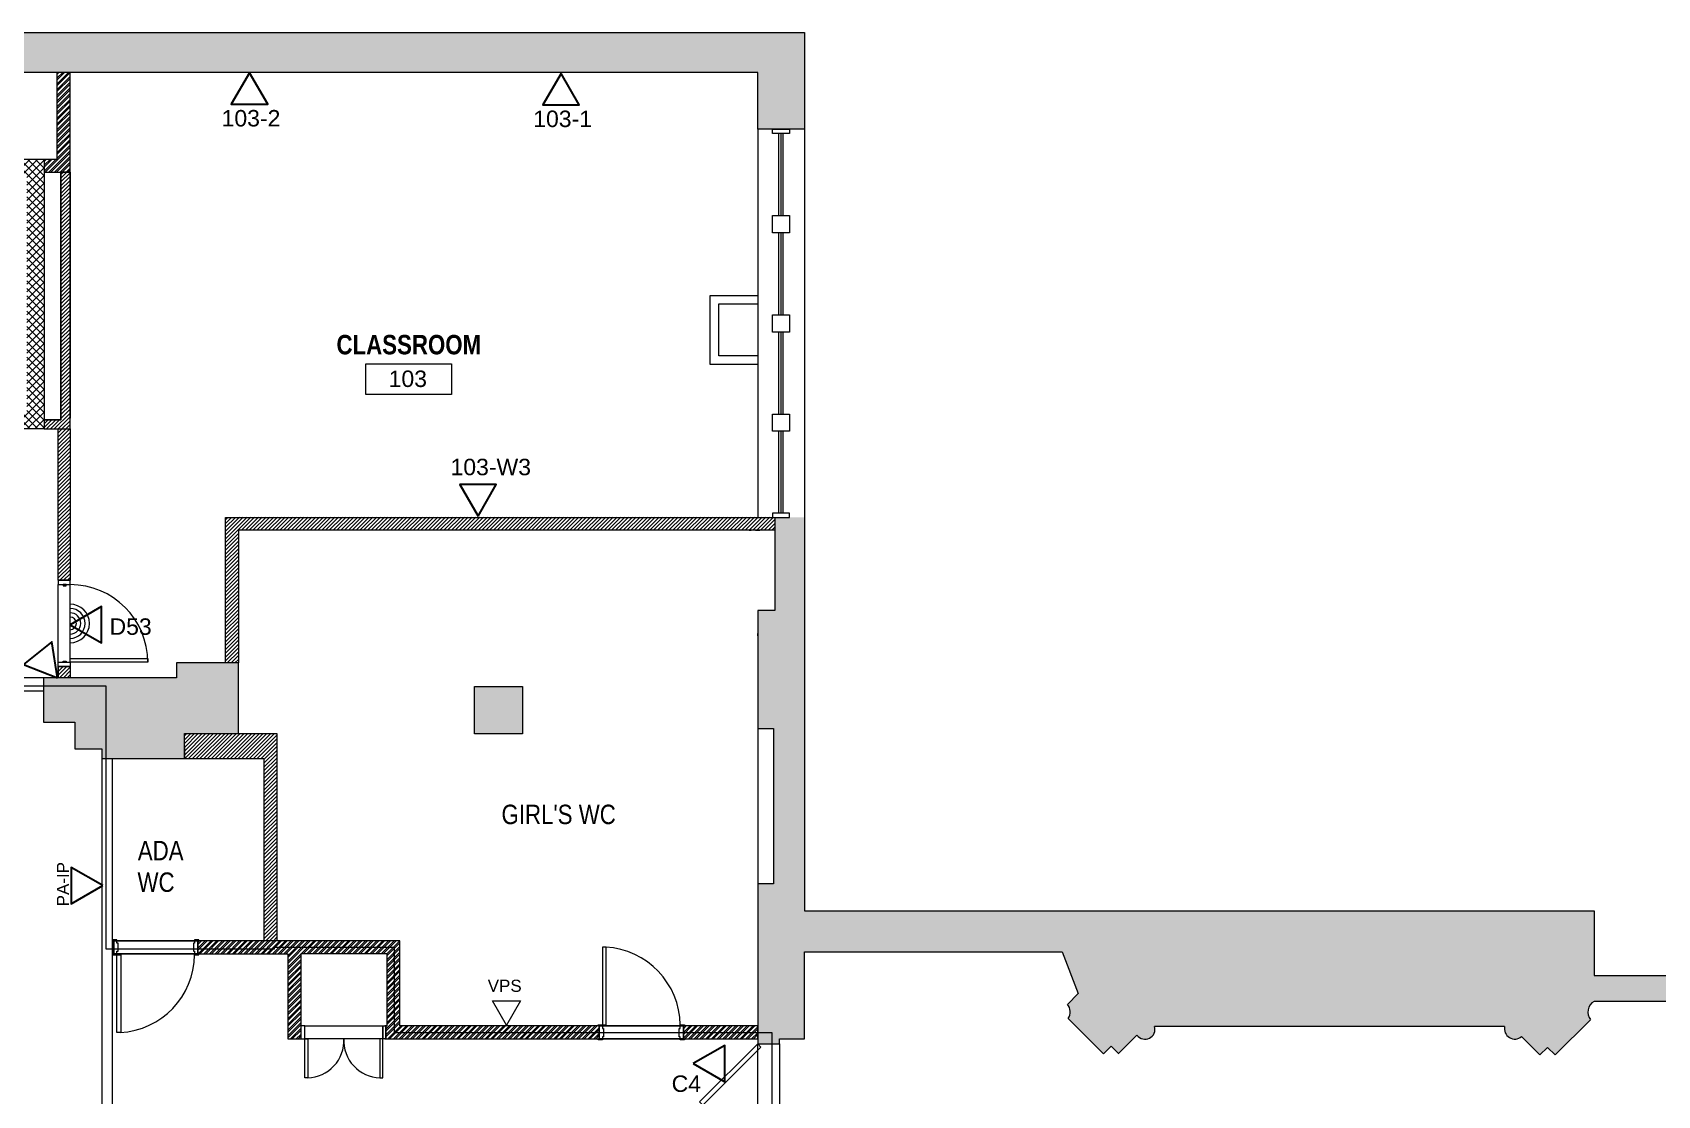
# Model space of a CAD drawing. Header units: inches. Extents: x 891 to 14187, y -1169 to 3232.
# Drawn here: x 5200 to 5952, y 2637 to 3130 of the extents above; entities that cross this region are included whole.
import ezdxf

# ---------------------------------------------------------------- set-up
doc = ezdxf.new("R2010")
doc.units = ezdxf.units.IN
doc.header["$MEASUREMENT"] = 0
doc.linetypes.add('IMPORT-IMPORT-HIDDEN2', pattern=[0.1875, 0.125, -0.0625])
doc.linetypes.add('IMPORT-IMPORT-PHANTOM2', pattern=[1.25, 0.625, -0.125, 0.125, -0.125, 0.125, -0.125])
doc.layers.add('_DROPS_IDFS', color=7, linetype='Continuous')
for name, color, linetype, lineweight in [('_OPTEC_LAYER', 1, 'Continuous', 30), ('A-ANNO-RM TAG', 7, 'Continuous', 9), ('A-DETL', 90, 'Continuous', 9), ('A-DOOR', 7, 'Continuous', 9), ('A-DOOR-EXG', 7, 'Continuous', 9), ('A-DOOR-HEAD', 7, 'IMPORT-IMPORT-HIDDEN2', 9), ('A-DOOR-JAMB', 7, 'Continuous', 9), ('A-Hatch', 7, 'Continuous', 9), ('A-HATCH-1HR', 7, 'Continuous', 9), ('A-HATCH-2 HR', 7, 'Continuous', 9), ('A-WALL-INT NEW', 7, 'Continuous', 9), ('A-WALL-PRHT', 7, 'Continuous', 9), ('EX-EXT-CORE', 7, 'Continuous', 9), ('EX-Windows', 7, 'Continuous', 9), ('G-ANNO-TEXT', 7, 'Continuous', 9), ('MUC-LOW_WALL', 7, 'Continuous', 9), ('SPEAKER', 10, 'Continuous', 20), ('WALL TYPE', 7, 'IMPORT-IMPORT-PHANTOM2', 9)]:
    doc.layers.add(name, color=color, linetype=linetype, lineweight=lineweight)
doc.styles.add('Arial', font='arial.ttf', dxfattribs={"height": 7.623})
doc.styles.add('Arial Narrow', font='ARIALN.TTF', dxfattribs={"height": 8.999982})
doc.styles.add('Arial Narrow_B', font='ARIALNB.TTF', dxfattribs={"height": 9})
doc.styles.add('Arial_4', font='arial.ttf', dxfattribs={"height": 9})

msp = doc.modelspace()

# ---------------------------------------------------------------- hatches: boundary and pattern name
at = {"layer": 'A-Hatch'}
h = msp.add_hatch(color=9, dxfattribs=at)
h.paths.add_polyline_path([(4677.79, 2892.41), (4704.79, 2892.41), (4704.79, 2914.41), (4677.79, 2914.41)])
h.paths.add_polyline_path([(4704.79, 2960.41), (4704.79, 2982.41), (4677.79, 2982.41), (4677.79, 2960.41)])
h.paths.add_polyline_path([(4704.79, 3028.41), (4704.79, 3111.48), (5535.51, 3111.48), (5535.51, 3085.17), (5557.13, 3085.17), (5557.13, 3129.98), (4677.79, 3129.98), (4677.79, 3118.59), (4667.79, 3118.59), (4667.79, 3058.59), (4677.79, 3058.59), (4677.79, 3028.41)])
for points in [[(5905, 2656.18), (5921.35, 2672.54), (5920.61, 2673.73), (5920.18, 2675.06), (5920.09, 2676.46), (5920.36, 2677.84), (5920.97, 2679.1), (5921.87, 2680.18), (5923, 2680.99), (6002.75, 2680.99), (6002.75, 2657.91), (6010.75, 2657.91), (6010.75, 2659.91), (6028.51, 2659.91), (6027.6, 2671.91), (6014.75, 2671.91), (6014.75, 2692.99), (5923, 2692.99), (5923, 2722.99), (5557.13, 2722.99), (5557.13, 2905.31), (5543.51, 2905.31), (5543.51, 2862.16), (5535.51, 2862.16), (5535.51, 2807.51), (5542.84, 2807.51), (5542.84, 2735.51), (5535.51, 2735.51), (5535.51, 2661.37), (5545.65, 2661.37), (5545.65, 2663.63), (5557.13, 2663.63), (5557.13, 2703.99), (5676.57, 2703.99), (5684.05, 2684.7), (5678.98, 2679.63), (5679.75, 2678.45), (5680.19, 2677.12), (5680.26, 2675.71), (5679.97, 2674.34), (5679.34, 2673.08), (5695.69, 2656.73), (5699.23, 2660.26), (5702.7, 2656.8), (5711.22, 2665.32), (5712.04, 2664.48), (5713.04, 2663.86), (5714.16, 2663.53), (5715.34, 2663.48), (5716.48, 2663.73), (5717.53, 2664.26), (5718.41, 2665.04), (5719.06, 2666.01), (5719.45, 2667.12), (5719.55, 2668.29), (5719.35, 2669.44), (5881.57, 2669.44), (5881.46, 2668.25), (5881.64, 2667.06), (5882.12, 2665.96), (5882.85, 2665), (5883.79, 2664.26), (5884.89, 2663.77), (5886.07, 2663.57), (5887.27, 2663.66), (5888.4, 2664.04), (5889.41, 2664.69), (5897.92, 2656.18), (5901.46, 2659.72)], [(5269.96, 2793.5), (5269.96, 2805.1), (5294.93, 2805.1), (5294.93, 2837.92), (5266.23, 2837.92), (5266.23, 2830.97), (5204.66, 2830.97), (5204.66, 2810.47), (5219.16, 2810.47), (5219.16, 2797.97), (5231.66, 2797.97), (5231.66, 2793.5)], [(5426.51, 2804.92), (5426.51, 2826.92), (5404.38, 2826.92), (5404.38, 2804.92)]]:
    msp.add_hatch(color=9, dxfattribs=at).paths.add_polyline_path(points)
at = {"layer": 'A-HATCH-1HR'}
h = msp.add_hatch(dxfattribs=at)
h.set_pattern_fill('FP_3', color=8, style=0, pattern_type=2)
h.set_pattern_definition([(45, (-1521.642, -16113.394), (-0.88388348, 0.88388348), [])])
h.paths.add_polyline_path([(5216.97, 2946.28), (5216.97, 3065.28), (5212.72, 3065.28), (5212.72, 2950.53), (5204.97, 2950.53), (5204.97, 2946.28)])
at = {"layer": 'A-HATCH-2 HR'}
h = msp.add_hatch(dxfattribs=at)
h.set_pattern_fill('FP_2', color=8, style=0, pattern_type=2)
h.set_pattern_definition([(45, (3575.3289, -25889.1204), (-1.32582521, 1.32582521), []), (45, (3576.2129, -25889.1204), (-1.32582521, 1.32582521), [])])
h.paths.add_polyline_path([(5204.97, 3065.28), (5216.97, 3065.28), (5216.97, 3111.48), (5210.97, 3111.48), (5210.97, 3071.28), (5204.97, 3071.28)])
h = msp.add_hatch(dxfattribs=at)
h.set_pattern_fill('FP_1', color=8, style=0, pattern_type=2)
h.set_pattern_definition([(45, (-14183.995, -5312.0704), (-1.76776695, 1.76776695), []), (135, (-14183.995, -5312.0704), (-1.76776695, -1.76776695), [])])
h.paths.add_polyline_path([(5162.02, 2946.28), (5204.97, 2946.28), (5204.97, 3071.28), (5096.97, 3071.28), (5096.97, 2946.28), (5114.02, 2946.28), (5114.02, 2954.28), (5104.16, 2954.28), (5104.16, 2991.17), (5104.97, 2991.17), (5104.97, 3063.28), (5196.97, 3063.28), (5196.97, 2954.28), (5162.02, 2954.28)])

# ---------------------------------------------------------------- linework, layer by layer
at = {"color": 8, "lineweight": 9}
for p, q in [((5531.51, 2899.31), (5532.51, 2899.31)), ((5534.51, 2899.31), (5535.51, 2899.31)), ((5536.51, 2899.31), (5535.51, 2899.31)), ((5535.51, 2899.31), (5536.51, 2899.31)), ((5535.51, 2850.44), (5535.51, 2851.44)), ((5312.78, 2745.64), (5312.78, 2746.64))]:
    msp.add_line(p, q, dxfattribs=at)
at = {"layer": '_DROPS_IDFS', "color": 1, "lineweight": 30}
for points in [[(5405.96, 2905.85), (5414.4, 2920.47), (5397.52, 2920.47)], [(5216.94, 2855.55), (5231.56, 2847.11), (5231.56, 2863.99)], [(5211.07, 2830.98), (5208.53, 2847.67), (5195.34, 2837.13)], [(5232.07, 2734.64), (5217.45, 2743.08), (5217.45, 2726.2)], [(5505.65, 2652.18), (5520.27, 2643.74), (5520.27, 2660.62)]]:
    msp.add_lwpolyline(points, close=True, dxfattribs=at)
at = {"layer": '_OPTEC_LAYER', "color": 1, "lineweight": 30}
for points in [[(5300.05, 3111.32), (5291.61, 3096.69), (5308.49, 3096.69)], [(5444.43, 3111.04), (5435.99, 3096.41), (5452.87, 3096.41)]]:
    msp.add_lwpolyline(points, close=True, dxfattribs=at)
at = {"layer": 'A-ANNO-RM TAG', "color": 9, "flags": 128}
msp.add_lwpolyline([(5353.93, 2976.41), (5393.61, 2976.41), (5393.61, 2962.19), (5353.93, 2962.19)], close=True, dxfattribs=at)
at = {"layer": 'A-DETL'}
for p, q in [((5419.15, 2669.93), (5412.64, 2681.21)), ((5412.64, 2681.21), (5425.65, 2681.21)), ((5425.65, 2681.21), (5419.15, 2669.93))]:
    msp.add_line(p, q, dxfattribs=at)
at = {"layer": 'A-DOOR', "color": 8}
for points in [[(5216.96, 2838.14), (5216.96, 2839.89), (5252.96, 2839.89), (5252.96, 2838.14)], [(5465.36, 2670.13), (5465.36, 2706.13), (5463.61, 2706.13), (5463.61, 2670.13)], [(5461.61, 2663.63), (5462.11, 2663.63), (5462.11, 2669.63), (5461.61, 2669.63), (5461.61, 2670.13), (5463.61, 2670.13), (5463.61, 2668.38), (5464.12, 2668.38), (5464.12, 2664.63), (5463.61, 2664.63), (5463.61, 2663.13), (5461.61, 2663.13)], [(5499.61, 2670.13), (5501.61, 2670.13), (5501.61, 2669.63), (5501.11, 2669.63), (5501.11, 2663.63), (5501.61, 2663.63), (5501.61, 2663.13), (5499.61, 2663.13), (5499.61, 2664.63), (5499.1, 2664.63), (5499.1, 2668.38), (5499.61, 2668.38)]]:
    msp.add_lwpolyline(points, close=True, dxfattribs=at)
at = {"layer": 'A-DOOR', "color": 8, "flags": 128}
for points in [[(5236.66, 2709.05), (5237.16, 2709.05), (5237.16, 2703.05), (5236.66, 2703.05), (5236.66, 2702.55), (5238.66, 2702.55), (5238.66, 2704.3), (5239.17, 2704.3), (5239.17, 2708.05), (5238.66, 2708.05), (5238.66, 2709.55), (5236.66, 2709.55)], [(5274.66, 2702.55), (5276.66, 2702.55), (5276.66, 2703.05), (5276.16, 2703.05), (5276.16, 2709.05), (5276.66, 2709.05), (5276.66, 2709.55), (5274.66, 2709.55), (5274.66, 2708.05), (5274.15, 2708.05), (5274.15, 2704.3), (5274.66, 2704.3)], [(5240.41, 2702.55), (5240.41, 2666.55), (5238.66, 2666.55), (5238.66, 2702.55)], [(5325.78, 2669.63), (5323.78, 2669.63), (5323.78, 2663.63), (5325.78, 2663.63)], [(5361.78, 2669.63), (5363.28, 2669.63), (5363.28, 2663.63), (5361.78, 2663.63)], [(5325.78, 2645.63), (5325.78, 2663.63), (5327.03, 2663.63), (5327.03, 2645.63)], [(5361.78, 2645.63), (5361.78, 2663.63), (5360.53, 2663.63), (5360.53, 2645.63)]]:
    msp.add_lwpolyline(points, close=True, dxfattribs=at)
at = {"layer": 'A-DOOR', "color": 55, "lineweight": 13}
msp.add_lwpolyline([(5465.36, 2670.13), (5465.36, 2706.13), (5463.61, 2706.13), (5463.61, 2670.13)], close=True, dxfattribs=at)
at = {"layer": 'A-DOOR', "color": 55, "lineweight": 13, "flags": 128}
msp.add_lwpolyline([(5240.41, 2702.55), (5240.41, 2666.55), (5238.66, 2666.55), (5238.66, 2702.55)], close=True, dxfattribs=at)
at = {"layer": 'A-DOOR', "color": 8}
for centre, radius, start, end in [((5216.96, 2838.14), 36, 0, 90), ((5463.11, 2669.68), 36.5, 0.70475, 86.87009), ((5238.16, 2703), 36.5, 273.12991, 359.29525), ((5326.66, 2662.77), 17.14, 271.23883, 2.88139), ((5360.9, 2662.77), 17.14, 177.11861, 268.76117)]:
    msp.add_arc(centre, radius, start, end, dxfattribs=at)
at = {"layer": 'A-DOOR-EXG', "color": 8}
msp.add_lwpolyline([(5535.51, 2661.37), (5508.55, 2634.41), (5510.05, 2632.91), (5537.01, 2659.87)], close=True, dxfattribs=at)
at = {"layer": 'A-DOOR-HEAD', "color": 8, "linetype": 'Continuous'}
for p, q in [((5211.46, 2838.14), (5211.46, 2874.14)), ((5216.96, 2838.14), (5216.96, 2874.14)), ((5276.16, 2709.05), (5236.66, 2709.05)), ((5236.66, 2709.05), (5236.66, 2703.05)), ((5236.66, 2703.05), (5276.16, 2703.05)), ((5276.16, 2703.05), (5276.16, 2709.05)), ((5462.11, 2669.63), (5501.11, 2669.63)), ((5462.11, 2663.63), (5462.11, 2669.63)), ((5501.11, 2669.63), (5501.11, 2663.63)), ((5501.11, 2663.63), (5462.11, 2663.63)), ((5535.51, 2661.37), (5545.62, 2661.37)), ((5535.51, 2623.24), (5535.51, 2661.37)), ((5545.62, 2661.37), (5545.62, 2623.24))]:
    msp.add_line(p, q, dxfattribs=at)
at = {"layer": 'A-DOOR-HEAD', "color": 8, "linetype": 'Continuous', "flags": 128}
for points in [[(5276.16, 2709.05), (5276.16, 2703.05), (5237.16, 2703.05), (5237.16, 2709.05)], [(5325.78, 2669.63), (5361.78, 2669.63), (5361.78, 2663.63), (5325.78, 2663.63)]]:
    msp.add_lwpolyline(points, close=True, dxfattribs=at)
at = {"layer": 'A-DOOR-HEAD', "color": 8, "linetype": 'Continuous'}
msp.add_lwpolyline([(5501.11, 2663.63), (5501.11, 2669.63), (5462.11, 2669.63), (5462.11, 2663.63)], close=True, dxfattribs=at)
at = {"layer": 'A-DOOR-JAMB', "color": 8}
for points in [[(5211.46, 2876.14), (5211.46, 2874.14), (5216.96, 2874.14), (5216.96, 2876.14), (5211.46, 2876.14), (5216.96, 2876.14)], [(5211.46, 2836.14), (5211.46, 2838.14), (5216.96, 2838.14), (5216.96, 2836.14), (5211.46, 2836.14), (5216.96, 2836.14)]]:
    msp.add_lwpolyline(points, dxfattribs=at)
for points in [[(5213.71, 2874.14), (5213.71, 2873.64), (5215.21, 2873.64), (5215.21, 2874.14)], [(5213.71, 2838.14), (5213.71, 2838.64), (5215.21, 2838.64), (5215.21, 2838.14)]]:
    msp.add_lwpolyline(points, close=True, dxfattribs=at)
at = {"layer": 'A-HATCH-1HR', "color": 8}
for p, q in [((5211.47, 2946.17), (5211.58, 2946.28)), ((5211.47, 2944.41), (5213.34, 2946.28)), ((5211.47, 2942.64), (5215.11, 2946.28)), ((5211.47, 2940.87), (5216.88, 2946.28)), ((5211.47, 2939.1), (5216.97, 2944.6)), ((5211.47, 2937.33), (5216.97, 2942.83)), ((5211.47, 2935.57), (5216.97, 2941.07)), ((5211.47, 2933.8), (5216.97, 2939.3)), ((5211.47, 2932.03), (5216.97, 2937.53)), ((5211.47, 2930.26), (5216.97, 2935.76)), ((5211.47, 2928.5), (5216.97, 2933.99)), ((5211.47, 2926.73), (5216.97, 2932.23)), ((5211.47, 2924.96), (5216.97, 2930.46)), ((5211.47, 2923.19), (5216.97, 2928.69)), ((5211.47, 2921.42), (5216.97, 2926.92)), ((5211.47, 2919.66), (5216.97, 2925.15)), ((5211.47, 2917.89), (5216.97, 2923.39)), ((5211.47, 2916.12), (5216.97, 2921.62)), ((5211.47, 2914.35), (5216.97, 2919.85)), ((5211.47, 2912.59), (5216.97, 2918.08)), ((5211.47, 2910.82), (5216.97, 2916.31)), ((5211.47, 2909.05), (5216.97, 2914.55)), ((5211.47, 2907.28), (5216.97, 2912.78)), ((5211.47, 2905.51), (5216.97, 2911.01)), ((5211.47, 2903.75), (5216.97, 2909.24)), ((5211.47, 2901.98), (5216.97, 2907.47)), ((5211.47, 2900.21), (5216.97, 2905.71)), ((5211.47, 2898.44), (5216.97, 2903.94)), ((5211.47, 2896.68), (5216.97, 2902.17)), ((5211.47, 2894.91), (5216.97, 2900.4)), ((5211.47, 2893.14), (5216.96, 2898.63)), ((5288.93, 2904.22), (5290.02, 2905.31)), ((5288.93, 2902.46), (5291.78, 2905.31)), ((5288.93, 2900.69), (5293.55, 2905.31)), ((5288.93, 2898.92), (5294.93, 2904.92)), ((5288.93, 2897.15), (5294.93, 2903.15)), ((5288.93, 2895.39), (5294.93, 2901.39)), ((5288.93, 2893.62), (5294.93, 2899.62)), ((5294.93, 2904.92), (5295.39, 2905.38)), ((5294.93, 2903.15), (5297.16, 2905.38)), ((5294.93, 2901.39), (5298.92, 2905.38)), ((5294.93, 2899.62), (5300.69, 2905.38)), ((5296.39, 2899.31), (5302.46, 2905.38)), ((5298.16, 2899.31), (5304.23, 2905.38)), ((5299.93, 2899.31), (5305.99, 2905.38)), ((5301.69, 2899.31), (5307.76, 2905.38)), ((5303.46, 2899.31), (5309.53, 2905.38)), ((5305.23, 2899.31), (5311.3, 2905.38)), ((5307, 2899.31), (5313.07, 2905.38)), ((5308.76, 2899.31), (5314.83, 2905.38)), ((5310.53, 2899.31), (5316.6, 2905.38)), ((5312.3, 2899.31), (5318.37, 2905.38)), ((5314.07, 2899.31), (5320.14, 2905.38)), ((5315.84, 2899.31), (5321.9, 2905.38)), ((5317.6, 2899.31), (5323.67, 2905.38)), ((5319.37, 2899.31), (5325.44, 2905.38)), ((5321.14, 2899.31), (5327.21, 2905.38)), ((5322.91, 2899.31), (5328.98, 2905.38)), ((5324.67, 2899.31), (5330.74, 2905.38)), ((5326.44, 2899.31), (5332.51, 2905.38)), ((5328.21, 2899.31), (5334.28, 2905.38)), ((5329.98, 2899.31), (5336.05, 2905.38)), ((5331.75, 2899.31), (5337.81, 2905.38)), ((5333.51, 2899.31), (5339.58, 2905.38)), ((5335.28, 2899.31), (5341.35, 2905.38)), ((5337.05, 2899.31), (5343.12, 2905.38)), ((5338.82, 2899.31), (5344.89, 2905.38)), ((5340.58, 2899.31), (5346.65, 2905.38)), ((5342.35, 2899.31), (5348.42, 2905.38)), ((5344.12, 2899.31), (5350.19, 2905.38)), ((5345.89, 2899.31), (5351.96, 2905.38)), ((5347.66, 2899.31), (5353.72, 2905.38)), ((5349.42, 2899.31), (5355.49, 2905.38)), ((5351.19, 2899.31), (5357.26, 2905.38)), ((5352.96, 2899.31), (5359.03, 2905.38)), ((5354.73, 2899.31), (5360.8, 2905.38)), ((5356.49, 2899.31), (5362.56, 2905.38)), ((5358.26, 2899.31), (5364.33, 2905.38)), ((5360.03, 2899.31), (5366.1, 2905.38)), ((5361.8, 2899.31), (5367.87, 2905.38)), ((5363.57, 2899.31), (5369.63, 2905.38)), ((5365.33, 2899.31), (5371.4, 2905.38)), ((5367.1, 2899.31), (5373.17, 2905.38)), ((5368.87, 2899.31), (5374.94, 2905.38)), ((5370.64, 2899.31), (5376.71, 2905.38)), ((5372.4, 2899.31), (5378.47, 2905.38)), ((5374.17, 2899.31), (5380.24, 2905.38)), ((5375.94, 2899.31), (5382.01, 2905.38)), ((5377.71, 2899.31), (5383.78, 2905.38)), ((5379.48, 2899.31), (5385.54, 2905.38)), ((5381.24, 2899.31), (5387.31, 2905.38)), ((5383.01, 2899.31), (5389.08, 2905.38)), ((5384.78, 2899.31), (5390.85, 2905.38)), ((5386.55, 2899.31), (5392.62, 2905.38)), ((5388.31, 2899.31), (5394.38, 2905.38)), ((5390.08, 2899.31), (5396.15, 2905.38)), ((5391.85, 2899.31), (5397.92, 2905.38)), ((5393.62, 2899.31), (5399.69, 2905.38)), ((5395.39, 2899.31), (5401.45, 2905.38)), ((5397.15, 2899.31), (5403.22, 2905.38)), ((5398.92, 2899.31), (5404.99, 2905.38)), ((5400.69, 2899.31), (5406.76, 2905.38)), ((5402.46, 2899.31), (5408.53, 2905.38)), ((5404.22, 2899.31), (5410.29, 2905.38)), ((5405.99, 2899.31), (5412.06, 2905.38)), ((5407.76, 2899.31), (5413.83, 2905.38)), ((5409.53, 2899.31), (5415.6, 2905.38)), ((5411.29, 2899.31), (5417.36, 2905.38)), ((5413.06, 2899.31), (5419.13, 2905.38)), ((5414.83, 2899.31), (5420.9, 2905.38)), ((5416.6, 2899.31), (5422.67, 2905.38)), ((5418.37, 2899.31), (5424.44, 2905.38)), ((5420.13, 2899.31), (5426.2, 2905.38)), ((5421.9, 2899.31), (5427.97, 2905.38)), ((5423.67, 2899.31), (5429.74, 2905.38)), ((5425.44, 2899.31), (5431.51, 2905.38)), ((5427.2, 2899.31), (5433.27, 2905.38)), ((5428.97, 2899.31), (5435.04, 2905.38)), ((5430.74, 2899.31), (5436.81, 2905.38)), ((5432.51, 2899.31), (5438.58, 2905.38)), ((5434.28, 2899.31), (5440.35, 2905.38)), ((5436.04, 2899.31), (5442.11, 2905.38)), ((5437.81, 2899.31), (5443.88, 2905.38)), ((5439.58, 2899.31), (5445.65, 2905.38)), ((5441.35, 2899.31), (5447.42, 2905.38)), ((5443.11, 2899.31), (5449.18, 2905.38)), ((5444.88, 2899.31), (5450.95, 2905.38)), ((5446.65, 2899.31), (5452.72, 2905.38)), ((5448.42, 2899.31), (5454.49, 2905.38)), ((5450.19, 2899.31), (5456.26, 2905.38)), ((5451.95, 2899.31), (5458.02, 2905.38)), ((5453.72, 2899.31), (5459.79, 2905.38)), ((5455.49, 2899.31), (5461.56, 2905.38)), ((5457.26, 2899.31), (5463.33, 2905.38)), ((5459.02, 2899.31), (5465.09, 2905.38)), ((5460.79, 2899.31), (5466.86, 2905.38)), ((5462.56, 2899.31), (5468.63, 2905.38)), ((5464.33, 2899.31), (5470.4, 2905.38)), ((5466.1, 2899.31), (5472.17, 2905.38)), ((5467.86, 2899.31), (5473.93, 2905.38)), ((5469.63, 2899.31), (5475.7, 2905.38)), ((5471.4, 2899.31), (5477.47, 2905.38)), ((5473.17, 2899.31), (5479.24, 2905.38)), ((5474.93, 2899.31), (5481, 2905.38)), ((5476.7, 2899.31), (5482.77, 2905.38)), ((5478.47, 2899.31), (5484.54, 2905.38)), ((5480.24, 2899.31), (5486.31, 2905.38)), ((5482.01, 2899.31), (5488.07, 2905.38)), ((5483.77, 2899.31), (5489.84, 2905.38)), ((5485.54, 2899.31), (5491.61, 2905.38)), ((5487.31, 2899.31), (5493.38, 2905.38)), ((5489.08, 2899.31), (5495.15, 2905.38)), ((5490.84, 2899.31), (5496.91, 2905.38)), ((5492.61, 2899.31), (5498.68, 2905.38)), ((5494.38, 2899.31), (5500.45, 2905.38)), ((5496.15, 2899.31), (5502.22, 2905.38)), ((5497.92, 2899.31), (5503.98, 2905.38)), ((5499.68, 2899.31), (5505.75, 2905.38)), ((5501.45, 2899.31), (5507.52, 2905.38)), ((5503.22, 2899.31), (5509.29, 2905.38)), ((5504.99, 2899.31), (5511.06, 2905.38)), ((5506.75, 2899.31), (5512.82, 2905.38)), ((5508.52, 2899.31), (5514.59, 2905.38)), ((5510.29, 2899.31), (5516.36, 2905.38)), ((5512.06, 2899.31), (5518.13, 2905.38)), ((5513.83, 2899.31), (5519.89, 2905.38)), ((5515.59, 2899.31), (5521.66, 2905.38)), ((5517.36, 2899.31), (5523.43, 2905.38)), ((5519.13, 2899.31), (5525.2, 2905.38)), ((5520.9, 2899.31), (5526.97, 2905.38)), ((5522.66, 2899.31), (5528.73, 2905.38)), ((5524.43, 2899.31), (5530.5, 2905.38)), ((5526.2, 2899.31), (5532.27, 2905.38)), ((5527.97, 2899.31), (5534.04, 2905.38)), ((5529.74, 2899.31), (5535.8, 2905.38)), ((5531.5, 2899.31), (5537.57, 2905.38)), ((5533.27, 2899.31), (5539.34, 2905.38)), ((5535.04, 2899.31), (5541.11, 2905.38)), ((5536.81, 2899.31), (5542.88, 2905.38)), ((5538.57, 2899.31), (5543.51, 2904.25)), ((5540.34, 2899.31), (5543.51, 2902.48)), ((5542.11, 2899.31), (5543.51, 2900.71)), ((5211.47, 2891.37), (5216.96, 2896.87)), ((5211.47, 2889.6), (5216.96, 2895.1)), ((5211.47, 2887.84), (5216.96, 2893.33)), ((5211.47, 2886.07), (5216.96, 2891.56)), ((5288.93, 2891.85), (5294.93, 2897.85)), ((5288.93, 2890.08), (5294.93, 2896.08)), ((5288.93, 2888.31), (5294.93, 2894.31)), ((5288.93, 2886.55), (5294.93, 2892.55)), ((5211.47, 2884.3), (5216.96, 2889.79)), ((5211.47, 2882.53), (5216.96, 2888.03)), ((5211.47, 2880.77), (5216.96, 2886.26)), ((5211.47, 2879), (5216.96, 2884.49)), ((5288.93, 2884.78), (5294.93, 2890.78)), ((5288.93, 2883.01), (5294.93, 2889.01)), ((5288.93, 2881.24), (5294.93, 2887.24)), ((5288.93, 2879.48), (5294.93, 2885.48)), ((5288.93, 2877.71), (5294.93, 2883.71)), ((5211.47, 2877.23), (5216.96, 2882.72)), ((5212.15, 2876.14), (5216.96, 2880.95)), ((5213.92, 2876.14), (5216.96, 2879.19)), ((5215.69, 2876.14), (5216.96, 2877.42)), ((5288.93, 2875.94), (5294.93, 2881.94)), ((5288.93, 2874.17), (5294.93, 2880.17)), ((5288.93, 2872.4), (5294.93, 2878.4)), ((5288.93, 2870.64), (5294.93, 2876.64)), ((5288.93, 2868.87), (5294.93, 2874.87)), ((5288.93, 2867.1), (5294.93, 2873.1)), ((5288.93, 2865.33), (5294.93, 2871.33)), ((5288.93, 2863.57), (5294.93, 2869.57)), ((5288.93, 2861.8), (5294.93, 2867.8)), ((5288.93, 2860.03), (5294.93, 2866.03)), ((5288.93, 2858.26), (5294.93, 2864.26)), ((5288.93, 2856.49), (5294.93, 2862.49)), ((5288.93, 2854.73), (5294.93, 2860.73)), ((5288.93, 2852.96), (5294.93, 2858.96)), ((5288.93, 2851.19), (5294.93, 2857.19)), ((5288.93, 2849.42), (5294.93, 2855.42)), ((5288.93, 2847.66), (5294.93, 2853.66)), ((5288.93, 2845.89), (5294.93, 2851.89)), ((5288.93, 2844.12), (5294.93, 2850.12)), ((5288.93, 2842.35), (5294.93, 2848.35)), ((5288.93, 2840.58), (5294.93, 2846.58)), ((5288.93, 2838.82), (5294.93, 2844.82)), ((5289.8, 2837.92), (5294.93, 2843.05)), ((5291.57, 2837.92), (5294.93, 2841.28)), ((5293.34, 2837.92), (5294.93, 2839.51)), ((5211.46, 2835.68), (5211.93, 2836.14)), ((5211.46, 2833.91), (5213.69, 2836.14)), ((5211.46, 2832.14), (5215.46, 2836.14)), ((5212.06, 2830.97), (5216.96, 2835.87)), ((5213.83, 2830.97), (5216.96, 2834.11)), ((5215.59, 2830.97), (5216.96, 2832.34)), ((5269.96, 2804), (5271.05, 2805.1)), ((5269.96, 2802.23), (5272.82, 2805.1)), ((5269.96, 2800.47), (5274.59, 2805.1)), ((5269.96, 2798.7), (5276.36, 2805.1)), ((5269.96, 2796.93), (5278.13, 2805.1)), ((5269.96, 2795.16), (5279.89, 2805.1)), ((5270.07, 2793.5), (5281.66, 2805.1)), ((5271.83, 2793.5), (5283.43, 2805.1)), ((5273.6, 2793.5), (5285.2, 2805.1)), ((5275.37, 2793.5), (5286.96, 2805.1)), ((5277.14, 2793.5), (5288.73, 2805.1)), ((5278.91, 2793.5), (5290.5, 2805.1)), ((5280.67, 2793.5), (5292.27, 2805.1)), ((5282.44, 2793.5), (5294.04, 2805.1)), ((5284.21, 2793.5), (5295.8, 2805.1)), ((5285.98, 2793.5), (5297.57, 2805.1)), ((5287.74, 2793.5), (5299.34, 2805.1)), ((5289.51, 2793.5), (5301.11, 2805.1)), ((5291.28, 2793.5), (5302.87, 2805.1)), ((5293.05, 2793.5), (5304.64, 2805.1)), ((5294.82, 2793.5), (5306.41, 2805.1)), ((5296.58, 2793.5), (5308.18, 2805.1)), ((5298.35, 2793.5), (5309.95, 2805.1)), ((5300.12, 2793.5), (5311.71, 2805.1)), ((5301.89, 2793.5), (5312.78, 2804.4)), ((5303.65, 2793.5), (5312.78, 2802.63)), ((5305.42, 2793.5), (5312.78, 2800.86)), ((5306.78, 2793.09), (5312.78, 2799.09)), ((5306.78, 2791.33), (5312.78, 2797.33)), ((5306.78, 2789.56), (5312.78, 2795.56)), ((5306.78, 2787.79), (5312.78, 2793.79)), ((5306.78, 2786.03), (5312.78, 2792.02)), ((5306.78, 2784.26), (5312.78, 2790.26)), ((5306.78, 2782.49), (5312.78, 2788.49)), ((5306.79, 2780.72), (5312.78, 2786.72)), ((5306.79, 2778.96), (5312.78, 2784.95)), ((5306.79, 2777.19), (5312.78, 2783.18)), ((5306.79, 2775.42), (5312.78, 2781.42)), ((5306.79, 2773.65), (5312.78, 2779.65)), ((5306.79, 2771.89), (5312.78, 2777.88)), ((5306.79, 2770.12), (5312.78, 2776.11)), ((5306.79, 2768.35), (5312.78, 2774.35)), ((5306.79, 2766.59), (5312.78, 2772.58)), ((5306.79, 2764.82), (5312.78, 2770.81)), ((5306.79, 2763.05), (5312.78, 2769.04)), ((5306.79, 2761.28), (5312.78, 2767.27)), ((5306.79, 2759.52), (5312.78, 2765.51)), ((5306.79, 2757.75), (5312.78, 2763.74)), ((5306.79, 2755.98), (5312.78, 2761.97)), ((5306.79, 2754.21), (5312.78, 2760.2)), ((5306.79, 2752.45), (5312.78, 2758.44)), ((5306.79, 2750.68), (5312.78, 2756.67)), ((5306.79, 2748.91), (5312.78, 2754.9)), ((5306.79, 2747.15), (5312.78, 2753.13)), ((5306.8, 2745.38), (5312.78, 2751.36)), ((5306.8, 2743.61), (5312.78, 2749.6)), ((5306.8, 2741.84), (5312.78, 2747.83)), ((5306.8, 2740.08), (5312.78, 2746.06)), ((5306.8, 2738.31), (5312.78, 2744.29)), ((5306.8, 2736.54), (5312.78, 2742.53)), ((5306.8, 2734.77), (5312.78, 2740.76)), ((5306.85, 2733.06), (5312.78, 2738.99)), ((5306.9, 2731.34), (5312.78, 2737.22)), ((5306.91, 2727.82), (5312.78, 2733.69)), ((5306.92, 2729.59), (5312.78, 2735.45)), ((5306.9, 2722.5), (5312.78, 2728.38)), ((5306.9, 2720.73), (5312.78, 2726.62)), ((5306.91, 2726.05), (5312.78, 2731.92)), ((5306.91, 2724.28), (5312.78, 2730.15)), ((5306.88, 2711.88), (5312.78, 2717.78)), ((5306.89, 2717.19), (5312.78, 2723.08)), ((5306.89, 2715.42), (5312.78, 2721.31)), ((5306.89, 2713.65), (5312.78, 2719.54)), ((5306.9, 2718.96), (5312.78, 2724.85)), ((5306.87, 2710.1), (5312.78, 2716.01)), ((5307.59, 2709.05), (5312.78, 2714.24)), ((5309.36, 2709.05), (5312.78, 2712.47)), ((5311.12, 2709.05), (5312.78, 2710.71))]:
    msp.add_line(p, q, dxfattribs=at)
at = {"layer": 'A-HATCH-2 HR', "color": 8}
for p, q in [((5276.16, 2708.26), (5276.94, 2709.05)), ((5276.16, 2705.61), (5279.59, 2709.05)), ((5276.16, 2707.38), (5277.82, 2709.05)), ((5276.16, 2704.73), (5280.48, 2709.05)), ((5276.24, 2703.05), (5282.24, 2709.05)), ((5277.13, 2703.05), (5283.13, 2709.05)), ((5278.89, 2703.05), (5284.89, 2709.05)), ((5279.78, 2703.05), (5285.78, 2709.05)), ((5281.55, 2703.05), (5287.55, 2709.05)), ((5282.43, 2703.05), (5288.43, 2709.05)), ((5284.2, 2703.05), (5290.2, 2709.05)), ((5285.08, 2703.05), (5291.08, 2709.05)), ((5286.85, 2703.05), (5292.85, 2709.05)), ((5287.73, 2703.05), (5293.73, 2709.05)), ((5289.5, 2703.05), (5295.5, 2709.05)), ((5290.39, 2703.05), (5296.39, 2709.05)), ((5292.15, 2703.05), (5298.15, 2709.05)), ((5293.04, 2703.05), (5299.04, 2709.05)), ((5294.8, 2703.05), (5300.8, 2709.05)), ((5295.69, 2703.05), (5301.69, 2709.05)), ((5297.46, 2703.05), (5303.46, 2709.05)), ((5298.34, 2703.05), (5304.34, 2709.05)), ((5300.11, 2703.05), (5306.11, 2709.05)), ((5300.99, 2703.05), (5306.99, 2709.05)), ((5302.76, 2703.05), (5308.76, 2709.05)), ((5303.64, 2703.05), (5309.64, 2709.05)), ((5305.41, 2703.05), (5311.41, 2709.05)), ((5306.3, 2703.05), (5312.3, 2709.05)), ((5308.06, 2703.05), (5314.06, 2709.05)), ((5308.95, 2703.05), (5314.95, 2709.05)), ((5310.71, 2703.05), (5316.71, 2709.05)), ((5311.6, 2703.05), (5317.6, 2709.05)), ((5313.37, 2703.05), (5319.37, 2709.05)), ((5314.25, 2703.05), (5320.25, 2709.05)), ((5316.02, 2703.05), (5322.02, 2709.05)), ((5316.9, 2703.05), (5322.9, 2709.05)), ((5317.78, 2702.16), (5324.67, 2709.05)), ((5317.78, 2699.51), (5327.32, 2709.05)), ((5317.78, 2701.28), (5325.55, 2709.05)), ((5317.78, 2698.62), (5328.21, 2709.05)), ((5317.78, 2696.86), (5323.78, 2702.86)), ((5323.97, 2703.05), (5329.97, 2709.05)), ((5324.86, 2703.05), (5330.86, 2709.05)), ((5326.62, 2703.05), (5332.62, 2709.05)), ((5327.51, 2703.05), (5333.51, 2709.05)), ((5329.28, 2703.05), (5335.28, 2709.05)), ((5330.16, 2703.05), (5336.16, 2709.05)), ((5331.93, 2703.05), (5337.93, 2709.05)), ((5332.81, 2703.05), (5338.81, 2709.05)), ((5334.58, 2703.05), (5340.58, 2709.05)), ((5335.46, 2703.05), (5341.46, 2709.05)), ((5337.23, 2703.05), (5343.23, 2709.05)), ((5338.11, 2703.05), (5344.11, 2709.05)), ((5339.88, 2703.05), (5345.88, 2709.05)), ((5340.77, 2703.05), (5346.77, 2709.05)), ((5342.53, 2703.05), (5348.53, 2709.05)), ((5343.42, 2703.05), (5349.42, 2709.05)), ((5345.19, 2703.05), (5351.19, 2709.05)), ((5346.07, 2703.05), (5352.07, 2709.05)), ((5347.84, 2703.05), (5353.84, 2709.05)), ((5348.72, 2703.05), (5354.72, 2709.05)), ((5350.49, 2703.05), (5356.49, 2709.05)), ((5351.37, 2703.05), (5357.37, 2709.05)), ((5353.14, 2703.05), (5359.14, 2709.05)), ((5354.02, 2703.05), (5360.02, 2709.05)), ((5355.79, 2703.05), (5361.79, 2709.05)), ((5356.68, 2703.05), (5362.68, 2709.05)), ((5358.44, 2703.05), (5364.44, 2709.05)), ((5359.33, 2703.05), (5365.33, 2709.05)), ((5361.1, 2703.05), (5367.1, 2709.05)), ((5361.98, 2703.05), (5367.98, 2709.05)), ((5363.75, 2703.05), (5369.75, 2709.05)), ((5363.78, 2702.2), (5369.78, 2708.2)), ((5363.78, 2700.43), (5369.78, 2706.43)), ((5363.78, 2699.55), (5369.78, 2705.55)), ((5363.78, 2697.78), (5369.78, 2703.78)), ((5363.78, 2696.89), (5369.78, 2702.89)), ((5317.78, 2695.97), (5323.78, 2701.97)), ((5317.78, 2694.2), (5323.78, 2700.2)), ((5317.78, 2693.32), (5323.78, 2699.32)), ((5317.78, 2691.55), (5323.78, 2697.55)), ((5317.78, 2690.67), (5323.78, 2696.67)), ((5363.78, 2695.13), (5369.78, 2701.13)), ((5363.78, 2694.24), (5369.78, 2700.24)), ((5363.78, 2692.47), (5369.78, 2698.47)), ((5363.78, 2691.59), (5369.78, 2697.59)), ((5363.78, 2689.82), (5369.78, 2695.82)), ((5317.78, 2688.9), (5323.78, 2694.9)), ((5317.78, 2688.02), (5323.78, 2694.02)), ((5317.78, 2686.25), (5323.78, 2692.25)), ((5317.78, 2685.37), (5323.78, 2691.37)), ((5317.78, 2683.6), (5323.78, 2689.6)), ((5317.78, 2682.71), (5323.78, 2688.71)), ((5363.78, 2688.94), (5369.78, 2694.94)), ((5363.78, 2687.17), (5369.78, 2693.17)), ((5363.78, 2686.29), (5369.78, 2692.29)), ((5363.78, 2684.52), (5369.78, 2690.52)), ((5363.78, 2683.64), (5369.78, 2689.64)), ((5363.78, 2681.87), (5369.78, 2687.87)), ((5317.78, 2680.95), (5323.78, 2686.95)), ((5317.78, 2680.06), (5323.78, 2686.06)), ((5317.78, 2678.29), (5323.78, 2684.29)), ((5317.78, 2677.41), (5323.78, 2683.41)), ((5317.78, 2675.64), (5323.78, 2681.64)), ((5317.78, 2674.76), (5323.78, 2680.76)), ((5363.78, 2680.98), (5369.78, 2686.98)), ((5363.78, 2679.22), (5369.78, 2685.22)), ((5363.78, 2678.33), (5369.78, 2684.33)), ((5363.78, 2676.56), (5369.78, 2682.56)), ((5363.78, 2675.68), (5369.78, 2681.68)), ((5317.78, 2672.99), (5323.78, 2678.99)), ((5317.78, 2672.11), (5323.78, 2678.11)), ((5317.78, 2670.34), (5323.78, 2676.34)), ((5317.78, 2669.46), (5323.78, 2675.46)), ((5317.78, 2667.69), (5323.78, 2673.69)), ((5317.78, 2666.8), (5323.78, 2672.8)), ((5363.28, 2668.11), (5369.78, 2674.61)), ((5363.28, 2667.23), (5369.78, 2673.73)), ((5363.78, 2673.91), (5369.78, 2679.91)), ((5363.78, 2673.03), (5369.78, 2679.03)), ((5363.78, 2671.26), (5369.78, 2677.26)), ((5363.78, 2670.38), (5369.78, 2676.38)), ((5317.78, 2665.04), (5323.78, 2671.04)), ((5317.78, 2664.15), (5323.78, 2670.15)), ((5319.03, 2663.63), (5323.78, 2668.38)), ((5319.91, 2663.63), (5323.78, 2667.5)), ((5321.68, 2663.63), (5323.78, 2665.73)), ((5363.28, 2665.46), (5369.78, 2671.96)), ((5363.28, 2664.57), (5369.78, 2671.07)), ((5364.11, 2663.63), (5370.11, 2669.63)), ((5364.99, 2663.63), (5370.99, 2669.63)), ((5366.76, 2663.63), (5372.76, 2669.63)), ((5367.64, 2663.63), (5373.64, 2669.63)), ((5369.41, 2663.63), (5375.41, 2669.63)), ((5370.29, 2663.63), (5376.29, 2669.63)), ((5372.06, 2663.63), (5378.06, 2669.63)), ((5372.94, 2663.63), (5378.94, 2669.63)), ((5374.71, 2663.63), (5380.71, 2669.63)), ((5375.6, 2663.63), (5381.6, 2669.63)), ((5377.36, 2663.63), (5383.36, 2669.63)), ((5378.25, 2663.63), (5384.25, 2669.63)), ((5380.02, 2663.63), (5386.02, 2669.63)), ((5380.9, 2663.63), (5386.9, 2669.63)), ((5382.67, 2663.63), (5388.67, 2669.63)), ((5383.55, 2663.63), (5389.55, 2669.63)), ((5385.32, 2663.63), (5391.32, 2669.63)), ((5386.2, 2663.63), (5392.2, 2669.63)), ((5387.97, 2663.63), (5393.97, 2669.63)), ((5388.85, 2663.63), (5394.85, 2669.63)), ((5390.62, 2663.63), (5396.62, 2669.63)), ((5391.51, 2663.63), (5397.51, 2669.63)), ((5393.27, 2663.63), (5399.27, 2669.63)), ((5394.16, 2663.63), (5400.16, 2669.63)), ((5395.93, 2663.63), (5401.93, 2669.63)), ((5396.81, 2663.63), (5402.81, 2669.63)), ((5398.58, 2663.63), (5404.58, 2669.63)), ((5399.46, 2663.63), (5405.46, 2669.63)), ((5401.23, 2663.63), (5407.23, 2669.63)), ((5402.11, 2663.63), (5408.11, 2669.63)), ((5403.88, 2663.63), (5409.88, 2669.63)), ((5404.76, 2663.63), (5410.76, 2669.63)), ((5406.53, 2663.63), (5412.53, 2669.63)), ((5407.42, 2663.63), (5413.42, 2669.63)), ((5409.18, 2663.63), (5415.18, 2669.63)), ((5410.07, 2663.63), (5416.07, 2669.63)), ((5411.84, 2663.63), (5417.84, 2669.63)), ((5412.72, 2663.63), (5418.72, 2669.63)), ((5414.49, 2663.63), (5420.49, 2669.63)), ((5415.37, 2663.63), (5421.37, 2669.63)), ((5417.14, 2663.63), (5423.14, 2669.63)), ((5418.02, 2663.63), (5424.02, 2669.63)), ((5419.79, 2663.63), (5425.79, 2669.63)), ((5420.67, 2663.63), (5426.67, 2669.63)), ((5422.44, 2663.63), (5428.44, 2669.63)), ((5423.33, 2663.63), (5429.33, 2669.63)), ((5425.09, 2663.63), (5431.09, 2669.63)), ((5425.98, 2663.63), (5431.98, 2669.63)), ((5427.75, 2663.63), (5433.75, 2669.63)), ((5428.63, 2663.63), (5434.63, 2669.63)), ((5430.4, 2663.63), (5436.4, 2669.63)), ((5431.28, 2663.63), (5437.28, 2669.63)), ((5433.05, 2663.63), (5439.05, 2669.63)), ((5433.93, 2663.63), (5439.93, 2669.63)), ((5435.7, 2663.63), (5441.7, 2669.63)), ((5436.58, 2663.63), (5442.58, 2669.63)), ((5438.35, 2663.63), (5444.35, 2669.63)), ((5439.24, 2663.63), (5445.24, 2669.63)), ((5441, 2663.63), (5447, 2669.63)), ((5441.89, 2663.63), (5447.89, 2669.63)), ((5443.66, 2663.63), (5449.66, 2669.63)), ((5444.54, 2663.63), (5450.54, 2669.63)), ((5446.31, 2663.63), (5452.31, 2669.63)), ((5447.19, 2663.63), (5453.19, 2669.63)), ((5448.96, 2663.63), (5454.96, 2669.63)), ((5449.84, 2663.63), (5455.84, 2669.63)), ((5451.61, 2663.63), (5457.61, 2669.63)), ((5452.49, 2663.63), (5458.49, 2669.63)), ((5454.26, 2663.63), (5460.26, 2669.63)), ((5455.15, 2663.63), (5461.15, 2669.63)), ((5456.91, 2663.63), (5462.11, 2668.82)), ((5457.8, 2663.63), (5462.11, 2667.94)), ((5459.57, 2663.63), (5462.11, 2666.17)), ((5460.45, 2663.63), (5462.11, 2665.29)), ((5501.11, 2669.22), (5501.52, 2669.63)), ((5501.11, 2666.57), (5504.17, 2669.63)), ((5501.11, 2663.92), (5506.82, 2669.63)), ((5501.11, 2668.34), (5502.4, 2669.63)), ((5501.11, 2665.69), (5505.05, 2669.63)), ((5501.7, 2663.63), (5507.7, 2669.63)), ((5503.47, 2663.63), (5509.47, 2669.63)), ((5504.36, 2663.63), (5510.36, 2669.63)), ((5506.12, 2663.63), (5512.12, 2669.63)), ((5507.01, 2663.63), (5513.01, 2669.63)), ((5508.77, 2663.63), (5514.77, 2669.63)), ((5509.66, 2663.63), (5515.66, 2669.63)), ((5511.43, 2663.63), (5517.43, 2669.63)), ((5512.31, 2663.63), (5518.31, 2669.63)), ((5514.08, 2663.63), (5520.08, 2669.63)), ((5514.96, 2663.63), (5520.96, 2669.63)), ((5516.73, 2663.63), (5522.73, 2669.63)), ((5517.61, 2663.63), (5523.61, 2669.63)), ((5519.38, 2663.63), (5525.38, 2669.63)), ((5520.27, 2663.63), (5526.27, 2669.63)), ((5522.03, 2663.63), (5528.03, 2669.63)), ((5522.92, 2663.63), (5528.92, 2669.63)), ((5524.68, 2663.63), (5530.68, 2669.63)), ((5525.57, 2663.63), (5531.57, 2669.63)), ((5527.34, 2663.63), (5533.34, 2669.63)), ((5528.22, 2663.63), (5534.22, 2669.63)), ((5529.99, 2663.63), (5535.51, 2669.15)), ((5530.87, 2663.63), (5535.51, 2668.27)), ((5532.64, 2663.63), (5535.51, 2666.5)), ((5533.52, 2663.63), (5535.51, 2665.61)), ((5322.56, 2663.63), (5323.78, 2664.85)), ((5535.29, 2663.63), (5535.51, 2663.85))]:
    msp.add_line(p, q, dxfattribs=at)
at = {"layer": 'A-WALL-INT NEW', "color": 8}
for p, q in [((5216.97, 3065.28), (5216.97, 3111.48)), ((5096.97, 3071.28), (5204.97, 3071.28)), ((5204.97, 3071.28), (5204.97, 3065.28)), ((5204.97, 3065.28), (5212.72, 3065.28)), ((5204.97, 3065.28), (5204.97, 2950.53)), ((5212.72, 3065.28), (5216.97, 3065.28)), ((5216.97, 3065.28), (5216.97, 2951.28)), ((5204.97, 2950.53), (5204.97, 2946.28)), ((5211.46, 2876.14), (5211.46, 2946.28)), ((5216.97, 2946.28), (5216.97, 2876.14)), ((5288.93, 2837.92), (5288.93, 2905.31)), ((5288.93, 2905.31), (5376.56, 2905.31)), ((5543.51, 2899.31), (5294.93, 2899.31)), ((5294.93, 2899.31), (5294.93, 2837.92)), ((5366.02, 2905.31), (5376.56, 2905.31)), ((5376.56, 2905.31), (5377.99, 2905.31)), ((5376.56, 2905.31), (5377.99, 2905.31)), ((5377.99, 2905.31), (5378.65, 2905.31)), ((5378.65, 2905.31), (5380.08, 2905.31)), ((5380.08, 2905.31), (5543.51, 2905.31)), ((5216.97, 2876.14), (5211.46, 2876.14)), ((5211.46, 2836.14), (5211.46, 2830.97)), ((5211.46, 2830.97), (5211.46, 2836.14)), ((5211.46, 2836.14), (5216.96, 2836.14)), ((5216.96, 2830.97), (5211.46, 2830.97)), ((5216.96, 2836.14), (5216.96, 2830.97)), ((5216.96, 2836.14), (5216.96, 2830.97)), ((5294.93, 2837.92), (5288.93, 2837.92)), ((5294.93, 2805.1), (5312.78, 2805.1)), ((5312.78, 2805.1), (5312.78, 2709.05)), ((5269.96, 2799.5), (5269.96, 2793.5)), ((5269.96, 2793.5), (5306.78, 2793.5)), ((5306.78, 2793.5), (5306.78, 2709.05)), ((5369.78, 2709.05), (5276.16, 2709.05)), ((5276.16, 2709.05), (5276.16, 2703.05)), ((5276.16, 2703.05), (5317.78, 2703.05)), ((5317.78, 2703.05), (5317.78, 2663.63)), ((5363.78, 2703.05), (5323.78, 2703.05)), ((5323.78, 2703.05), (5323.78, 2663.63)), ((5363.78, 2669.63), (5363.78, 2703.05)), ((5369.78, 2669.63), (5369.78, 2709.05)), ((5363.28, 2663.63), (5363.28, 2669.63)), ((5462.11, 2663.63), (5462.11, 2669.63)), ((5501.11, 2663.63), (5501.11, 2669.63))]:
    msp.add_line(p, q, dxfattribs=at)
at = {"layer": 'A-WALL-INT NEW', "color": 135, "lineweight": 20}
for p, q in [((5361.66, 2669.63), (5363.78, 2669.63)), ((5363.78, 2669.63), (5362.78, 2669.63)), ((5462.11, 2669.63), (5369.78, 2669.63)), ((5535.51, 2669.63), (5501.11, 2669.63)), ((5535.51, 2663.63), (5535.51, 2669.63)), ((5317.78, 2663.63), (5323.78, 2663.63)), ((5362.78, 2663.63), (5462.11, 2663.63)), ((5501.11, 2663.63), (5535.51, 2663.63))]:
    msp.add_line(p, q, dxfattribs=at)
at = {"layer": 'A-WALL-INT NEW', "color": 8, "flags": 128}
for points in [[(5204.97, 3071.28), (5210.97, 3071.28), (5210.97, 3111.48)], [(5204.97, 2946.28), (5162.02, 2946.28), (5162.02, 2954.28)]]:
    msp.add_lwpolyline(points, dxfattribs=at)
at = {"layer": 'A-WALL-INT NEW', "color": 8}
for points in [[(5204.97, 2946.28), (5216.97, 2946.28), (5216.97, 3065.28), (5212.72, 3065.28), (5212.72, 2950.53), (5204.97, 2950.53), (5204.97, 2946.28), (5216.97, 2946.28)], [(5204.97, 2950.53), (5212.72, 2950.53), (5212.72, 3065.28)]]:
    msp.add_lwpolyline(points, dxfattribs=at)
at = {"layer": 'A-WALL-PRHT', "color": 8}
for p, q in [((5513.51, 2976.17), (5513.51, 3008.17)), ((5513.51, 3008.17), (5535.51, 3008.17)), ((5517.51, 2980.17), (5517.51, 3004.17)), ((5517.51, 3004.17), (5535.51, 3004.17)), ((5535.51, 2976.17), (5513.51, 2976.17)), ((5535.51, 2980.17), (5517.51, 2980.17))]:
    msp.add_line(p, q, dxfattribs=at)
at = {"layer": 'EX-EXT-CORE', "color": 8}
for p, q in [((5210.97, 3111.48), (5090.97, 3111.48)), ((5216.97, 3111.48), (5210.97, 3111.48)), ((5404.38, 2826.92), (5426.51, 2826.92)), ((5404.38, 2804.92), (5404.38, 2826.92)), ((5426.51, 2826.92), (5426.51, 2804.92)), ((5426.51, 2804.92), (5404.38, 2804.92)), ((5711.22, 2665.32), (5702.7, 2656.8)), ((5881.57, 2669.44), (5719.35, 2669.44))]:
    msp.add_line(p, q, dxfattribs=at)
at = {"layer": 'EX-EXT-CORE', "color": 8, "flags": 128}
for points in [[(5084.97, 3111.48), (5083.39, 3111.48), (4704.79, 3111.48), (4704.79, 3028.41), (4677.79, 3028.41), (4677.79, 3058.59), (4667.79, 3058.59), (4667.79, 3118.59), (4677.79, 3118.59), (4677.79, 3129.98), (5557.13, 3129.98)], [(5557.13, 3129.98), (5557.13, 3085.17), (5535.51, 3085.17), (5535.51, 3111.48), (5218.39, 3111.48), (5216.97, 3111.48)], [(5543.51, 2905.31), (5543.51, 2862.16), (5535.51, 2862.16), (5535.51, 2807.51), (5542.84, 2807.51), (5542.84, 2735.51), (5535.51, 2735.51), (5535.51, 2661.37), (5545.65, 2661.37), (5545.65, 2663.63), (5557.13, 2663.63), (5557.13, 2703.99), (5676.57, 2703.99), (5684.05, 2684.7), (5678.98, 2679.63)], [(5557.13, 2905.31), (5557.13, 2722.99), (5923, 2722.99), (5923, 2692.99), (6014.75, 2692.99), (6014.75, 2671.91), (6027.6, 2671.91), (6028.51, 2659.91), (6010.75, 2659.91), (6010.75, 2657.91), (6002.75, 2657.91), (6002.75, 2680.99), (5923, 2680.99)], [(5204.66, 2830.97), (5149.26, 2830.97), (5149.26, 2824.97), (5204.66, 2824.97)], [(5231.66, 2793.5), (5269.96, 2793.5), (5269.96, 2805.1), (5294.93, 2805.1), (5294.93, 2837.92), (5266.23, 2837.92), (5266.23, 2830.97), (5204.66, 2830.97), (5204.66, 2810.47), (5219.16, 2810.47), (5219.16, 2797.97), (5231.66, 2797.97), (5231.66, 2663.63), (5231.66, 2623.68), (5236.66, 2623.68)], [(5236.66, 2623.72), (5236.66, 2663.63), (5236.66, 2793.5)], [(5679.34, 2673.08), (5695.69, 2656.73), (5699.23, 2660.26), (5702.77, 2656.73)], [(5921.35, 2672.54), (5905, 2656.18), (5901.46, 2659.72), (5897.92, 2656.18), (5889.41, 2664.69)]]:
    msp.add_lwpolyline(points, dxfattribs=at)
at = {"layer": 'EX-EXT-CORE', "color": 8}
for centre, radius, start, end in [((5925.66, 2676.09), 5.58, 118.46157, 219.43276), ((5674.89, 2676.13), 5.39, 325.63012, 40.5877), ((5714.93, 2668.09), 4.62, 216.73755, 17.07639), ((5886.3, 2668.4), 4.84, 167.61302, 310.02025)]:
    msp.add_arc(centre, radius, start, end, dxfattribs=at)
at = {"layer": 'EX-Windows', "color": 8}
for p, q in [((5542.32, 3083.17), (5542.32, 3085.17)), ((5542.32, 3085.17), (5550.32, 3085.17)), ((5550.32, 3083.17), (5542.32, 3083.17)), ((5545.32, 3045.17), (5545.32, 3083.17)), ((5546.32, 3045.17), (5546.32, 3083.17)), ((5547.32, 3045.17), (5547.32, 3083.17)), ((5550.32, 3085.17), (5550.32, 3083.17)), ((5542.32, 3037.17), (5542.32, 3045.17)), ((5542.32, 3045.17), (5550.32, 3045.17)), ((5550.32, 3045.17), (5550.32, 3037.17)), ((5550.32, 3037.17), (5542.32, 3037.17)), ((5545.32, 2999.17), (5545.32, 3037.17)), ((5546.32, 2999.17), (5546.32, 3037.17)), ((5547.32, 2999.17), (5547.32, 3037.17)), ((5542.32, 2991.17), (5542.32, 2999.17)), ((5542.32, 2999.17), (5550.32, 2999.17)), ((5550.32, 2999.17), (5550.32, 2991.17)), ((5550.32, 2991.17), (5542.32, 2991.17)), ((5545.32, 2953.17), (5545.32, 2991.17)), ((5546.32, 2953.17), (5546.32, 2991.17)), ((5547.32, 2953.17), (5547.32, 2991.17)), ((5542.32, 2945.17), (5542.32, 2953.17)), ((5542.32, 2953.17), (5550.32, 2953.17)), ((5550.32, 2953.17), (5550.32, 2945.17)), ((5550.32, 2945.17), (5542.32, 2945.17)), ((5545.32, 2907.17), (5545.32, 2945.17)), ((5546.32, 2907.17), (5546.32, 2945.17)), ((5547.32, 2907.17), (5547.32, 2945.17)), ((5542.32, 2907.17), (5542.32, 2905.17)), ((5550.32, 2907.17), (5542.32, 2907.17)), ((5550.32, 2905.17), (5550.32, 2907.17)), ((5542.32, 2905.17), (5550.32, 2905.17))]:
    msp.add_line(p, q, dxfattribs=at)
at = {"layer": 'MUC-LOW_WALL', "color": 8}
for p, q in [((5535.51, 3085.17), (5535.51, 2905.17)), ((5557.13, 3085.17), (5557.13, 2905.17)), ((5535.51, 2807.51), (5535.51, 2735.51))]:
    msp.add_line(p, q, dxfattribs=at)
at = {"layer": 'SPEAKER', "color": 3}
for radius in [8.94, 6.94, 4.94, 2.93]:
    msp.add_arc((5216.96, 2856.14), radius, 270, 90, dxfattribs=at)
at = {"layer": 'WALL TYPE', "color": 8, "linetype": 'Continuous'}
for p, q in [((5233.65, 2827.14), (5059.78, 2827.14)), ((5233.65, 2705.14), (5233.65, 2827.14)), ((5311.53, 2705.14), (5233.65, 2705.14)), ((5367.32, 2705.98), (5311.53, 2705.98)), ((5311.53, 2705.98), (5311.53, 2705.14)), ((5367.32, 2666.42), (5367.32, 2705.98)), ((5542.21, 2666.42), (5367.32, 2666.42)), ((5542.21, 2548.61), (5542.21, 2666.42))]:
    msp.add_line(p, q, dxfattribs=at)

# ---------------------------------------------------------------- texts
at = {"layer": '_OPTEC_LAYER', "char_height": 7.623, "attachment_point": 1, "style": 'Arial'}
for s, insert in [('103-2', (5287.15, 3094.06)), ('103-1', (5431.52, 3093.78)), ('103-W3', (5393.21, 2932.45)), ('D53', (5235.23, 2858.49)), ('C4', (5495.65, 2646.69))]:
    msp.add_mtext_dynamic_manual_height_columns(s, width=5.9059, gutter_width=1, heights=[0.748], dxfattribs=dict(at, insert=insert))
at = {"layer": 'A-ANNO-RM TAG'}
for s, height, style, p in [('CLASSROOM', 9, 'Arial Narrow_B', (5340.38, 2980.84)), ('103', 7.623, 'Arial', (5364.54, 2965.71)), ("GIRL'S WC", 9, 'Arial Narrow', (5416.82, 2763.16)), ('ADA', 9, 'Arial Narrow', (5248.33, 2746.38)), ('WC', 9, 'Arial Narrow', (5248.19, 2731.76))]:
    msp.add_text(s, height=height, dxfattribs=dict(at, style=style)).set_placement(p)
at = {"layer": 'G-ANNO-TEXT', "style": 'Arial_4'}
msp.add_text('PA-IP', height=5.625, rotation=90, dxfattribs=at).set_placement((5216.45, 2725.08))
msp.add_text('VPS', height=5.625, dxfattribs=at).set_placement((5410.44, 2685.43))

doc.saveas('drawing.dxf')
